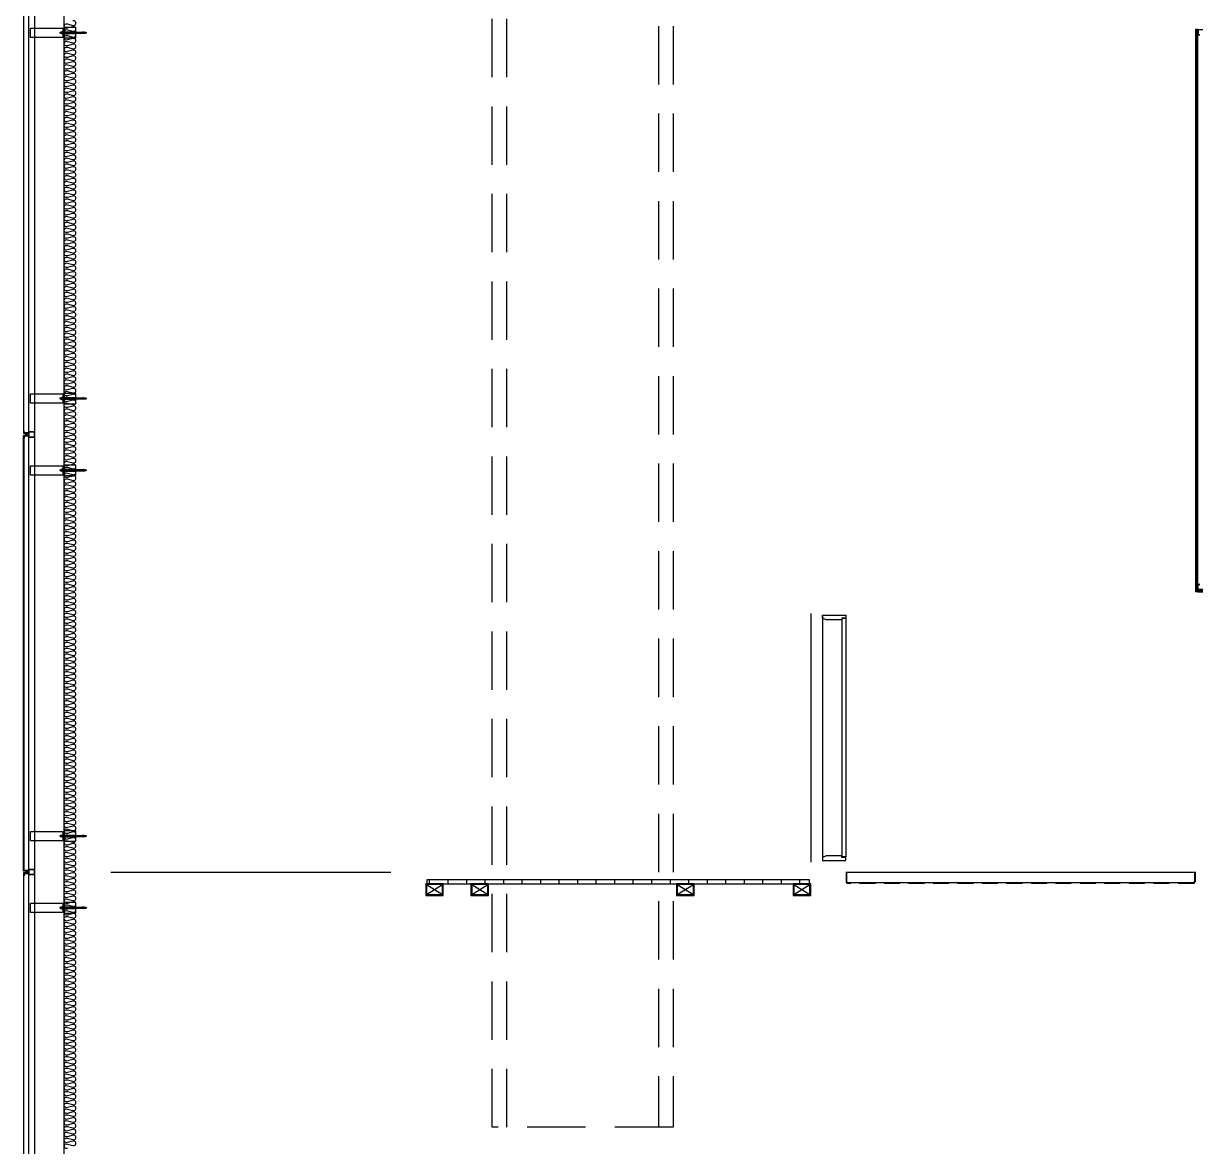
# Model space of a CAD drawing. Header units: millimetres. Extents: x 17311 to 801382, y -242618 to -104888.
# Drawn here: x 284811 to 294861, y -186082 to -176457 of the extents above; entities that cross this region are included whole.
import ezdxf

# ---------------------------------------------------------------- set-up
doc = ezdxf.new("R2010")
doc.units = ezdxf.units.MM
doc.header["$LTSCALE"] = 250
doc.linetypes.add('ghid', pattern=[3, 2, -1])
doc.linetypes.add('HID', pattern=[2.8, 1.8, -1])
for name, color, linetype in [('8입면선', 8, 'Continuous'), ('A-CON', 2, 'Continuous'), ('A-DOOR', 4, 'Continuous'), ('A-ELE-8', 8, 'Continuous'), ('A-ELE8', 8, 'Continuous'), ('A-ETC-8', 8, 'Continuous'), ('A-FIN', 6, 'Continuous'), ('A-FIN-8', 8, 'Continuous'), ('A-WALL-D', 7, 'Continuous'), ('A-WP', 1, 'HID'), ('A-연도', 5, 'ghid'), ('GAGAM-DT', 7, 'Continuous'), ('ISL', 251, 'Continuous'), ('STL-PIPE', 5, 'Continuous'), ('입면', 7, 'Continuous')]:
    doc.layers.add(name, color=color, linetype=linetype)

# ---------------------------------------------------------------- blocks, each defined once
blk = doc.blocks.new('A$Cd8a970fb')
at = {"layer": 'A-ETC-8', "elevation": 0}
for points in [[(-75, 100), (-75, 0), (75, 0), (75, 100)], [(-69, 94), (-69, 6), (69, 6), (69, 94)]]:
    blk.add_lwpolyline(points, close=True, dxfattribs=at)
at = {"layer": 'STL-PIPE', "color": 1}
for p, q in [((-69, 6, 0), (69, 94, 0)), ((-69, 94, 0), (69, 6, 0))]:
    blk.add_line(p, q, dxfattribs=at)
blk = doc.blocks.new('A$C632c858f')
at = {"layer": 'A-ETC-8'}
blk.add_arc((-3, 0), 24, 341.8248, 18.1752, dxfattribs=at)
blk.add_ellipse((34, 0), major_axis=(7.59, 0), ratio=0.987937, dxfattribs=at)
blk = doc.blocks.new('A$Cae507117')
at = {"layer": 'A-ETC-8'}
for points in [[(-50, 0), (-50, -50), (0, -50), (0, 0)], [(-46.8, -3.2), (-46.8, -46.8), (-3.2, -46.8), (-3.2, -3.2)]]:
    blk.add_lwpolyline(points, close=True, dxfattribs=at)
blk = doc.blocks.new('*U89')
at = {"layer": '8입면선', "color": 8}
for p, q in [((10, 0), (9, 4820)), ((190, 0), (189, 4820)), ((190, 10), (10, 10))]:
    blk.add_line(p, q, dxfattribs=at)
at = {"layer": 'A-WALL-D'}
for p, q in [((-1, 4820), (0, 0)), ((19, 4820), (-1, 4820)), ((20, 10), (19, 4820)), ((180, 10), (179, 4820)), ((199, 4820), (179, 4820)), ((199, 4820), (200, 0)), ((20, 0), (0, 0)), ((180, 20), (20, 20)), ((20, 0), (180, 0)), ((200, 0), (180, 0))]:
    blk.add_line(p, q, dxfattribs=at)
at = {"layer": 'GAGAM-DT', "color": 8}
for p, q in [((97, 4814), (97, 4846)), ((102, 4840), (97, 4846)), ((102, 4814), (102, 4840)), ((105, 4814), (95, 4814)), ((95, 4814), (95, 4811)), ((103, 4809), (96, 4809)), ((97, 4814), (97, 4809)), ((102, 4814), (102, 4809)), ((105, 4814), (105, 4811)), ((95, 26), (95, 29)), ((105, 26), (95, 26)), ((104, 31), (97, 31)), ((98, 26), (98, 31)), ((98, 26), (98, -6)), ((103, 26), (103, 31)), ((103, 26), (103, 0)), ((105, 26), (105, 29)), ((103, 0), (98, -6))]:
    blk.add_line(p, q, dxfattribs=at)
for centre, start, end in [((96, 4811), 180, 270), ((103, 4811), 270, 0), ((97, 29), 90, 180), ((104, 29), 0, 90)]:
    blk.add_arc(centre, 1.51, start, end, dxfattribs=at)
at = {"layer": '입면', "color": 6}
for p, q in [((19, 4775), (19, 4820)), ((19, 4820), (85, 4820)), ((37, 4775), (19, 4775)), ((84, 4819), (21, 4819)), ((21, 4819), (21, 4776)), ((21, 4776), (37, 4776)), ((37, 4776), (37, 4775)), ((89, 4813), (84, 4819)), ((85, 4820), (90, 4814)), ((110, 4813), (89, 4813)), ((90, 4814), (109, 4814)), ((109, 4814), (114, 4820)), ((115, 4819), (110, 4813)), ((114, 4820), (179, 4820)), ((178, 4819), (115, 4819)), ((162, 4775), (162, 4776)), ((162, 4776), (178, 4776)), ((179, 4775), (162, 4775)), ((178, 4776), (178, 4819)), ((179, 4820), (179, 4775)), ((38, 65), (20, 65)), ((20, 65), (20, 20)), ((20, 20), (85, 20)), ((21, 21), (21, 64)), ((21, 64), (38, 64)), ((85, 21), (21, 21)), ((38, 64), (38, 65)), ((90, 27), (85, 21)), ((85, 20), (90, 26)), ((110, 27), (90, 27)), ((90, 26), (110, 26)), ((115, 21), (110, 27)), ((110, 26), (115, 20)), ((179, 21), (115, 21)), ((115, 20), (180, 20)), ((180, 65), (162, 65)), ((162, 65), (162, 64)), ((162, 64), (179, 64)), ((179, 64), (179, 21)), ((180, 20), (180, 65))]:
    blk.add_line(p, q, dxfattribs=at)
blk = doc.blocks.new('A$Cc29243e6')
at = {"layer": 'A-연도'}
for points in [[(10720, -200), (10720, -33638), (9170, -33638), (9170, -200)], [(9295, -33638), (9295, -200)], [(10595, -200), (10595, -33638)]]:
    blk.add_lwpolyline(points, dxfattribs=at)
blk = doc.blocks.new('너트 M12')
for p, q in [((-9, 0), (9, 0)), ((-10, -9), (-10, -1)), ((9, -10), (-9, -10)), ((0, -8), (0, -1)), ((10, -1), (10, -9))]:
    blk.add_line(p, q)
for centre, start, end in [((-9, -1), 90, 180), ((-9, -9), 180, 270), ((9, -1), 0, 90), ((9, -9), 270, 0)]:
    blk.add_arc(centre, 0.5, start, end)
at = {"extrusion": (0, 0, -1)}
for centre, major_axis, ratio, start_param, end_param in [((-5, -1), (-4.75, 0.31), 0.185359, -0.024388, 3.141593), ((5, -1), (4.75, 0.31), 0.185108, 3.141593, 6.30754), ((-5, -9), (4.75, 0.31), 0.187111, 0, 3.166211), ((5, -9), (-4.75, 0.31), 0.185991, 3.117121, 6.283185)]:
    blk.add_ellipse(centre, major_axis=major_axis, ratio=ratio, start_param=start_param, end_param=end_param, dxfattribs=at)
blk = doc.blocks.new('A$C5ebcaad0')
at = {"layer": 'A-ETC-8'}
for p, q in [((-449, -225), (-214, -225)), ((-439, -220), (-439, -229)), ((-437, -219), (-437, -219)), ((-426, -220), (-437, -219)), ((-437, -231), (-426, -229)), ((-437, -231), (-437, -231)), ((-432, -220), (-432, -221)), ((-432, -229), (-432, -230)), ((-416, -219), (-431, -219)), ((-431, -222), (-429, -223)), ((-431, -228), (-429, -227)), ((-431, -231), (-416, -231)), ((-421, -224), (-428, -224)), ((-421, -226), (-428, -226)), ((-426, -220), (-412, -220)), ((-426, -229), (-412, -229)), ((-421, -223), (-421, -223)), ((-421, -227), (-421, -227)), ((-417, -227), (-417, -223)), ((-416, -219), (-413, -219)), ((-416, -231), (-413, -231)), ((-413, -219), (-413, -231)), ((-412, -231), (-412, -219)), ((-409, -219), (-412, -219)), ((-412, -231), (-409, -231)), ((-409, -231), (-409, -219)), ((-355, -219), (-409, -219)), ((-409, -231), (-355, -231)), ((-355, -219), (-246, -219)), ((-246, -231), (-355, -231)), ((-234, -219), (-226, -219)), ((-234, -220), (-224, -220)), ((-234, -229), (-224, -229)), ((-234, -231), (-226, -231)), ((-226, -231), (-226, -219)), ((-224, -220), (-226, -219)), ((-224, -229), (-226, -231)), ((-224, -229), (-224, -220))]:
    blk.add_line(p, q, dxfattribs=at)
for points in [[(-255, -180), (-255, -269), (-355, -269), (-355, -180)], [(34, -185), (-252, -185), (-252, -265), (34, -265)], [(-252, -265), (-246, -265), (-246, -185), (-252, -185)], [(-246, -210), (-246, -240), (-244, -240), (-244, -210)]]:
    blk.add_lwpolyline(points, close=True, dxfattribs=at)
blk.add_lwpolyline([(-252, -177), (-252, -272, -0.414214), (-253, -273), (-255, -273), (-255, -176), (-253, -176, -0.414214)], format="xyb", close=True, dxfattribs=at)
for centre, radius, start, end in [((-437, -220), 1.5, 90, 180), ((-437, -229), 1.5, 180, 270), ((-431, -220), 1, 90, 180), ((-431, -221), 1, 180, 236.3099), ((-431, -229), 1, 123.6901, 180), ((-431, -230), 1, 180, 270), ((-428, -221), 3, 236.3099, 270), ((-428, -229), 3, 90, 123.6901), ((-419, -223), 2, 90, 180), ((-421, -223), 0.5, 270, 0), ((-421, -227), 0.5, 0, 90), ((-419, -227), 2, 180, 270), ((-419, -223), 2, 0, 90), ((-419, -227), 2, 270, 0)]:
    blk.add_arc(centre, radius, start, end, dxfattribs=at)
at = {"layer": 'A-ETC-8', "xscale": -1, "rotation": 90}
blk.add_blockref('너트 M12', (-244, -225), dxfattribs=at)
blk = doc.blocks.new('A$C569640a8')
at = {"layer": 'A-DOOR', "linetype": 'Continuous'}
for points in [[(0, -40), (-33, -40), (-33, -55), (-167, -55), (-200, -40), (-200, -15), (0, -15)], [(0, -2085), (-30, -2085), (-30, -40), (0, -40)], [(0, -2090), (-33, -2090), (-33, -2075), (-167, -2075), (-200, -2090), (-200, -2115), (0, -2115)]]:
    blk.add_lwpolyline(points, close=True, dxfattribs=at)
at = {"layer": 'A-ELE8'}
blk.add_lwpolyline([(-200, -15), (-200, -2115)], dxfattribs=at)

msp = doc.modelspace()

# ---------------------------------------------------------------- hatches: boundary and pattern name
at = {"layer": 'A-ELE-8'}
h = msp.add_hatch(dxfattribs=at)
h.set_pattern_fill('ANSI31', color=256, scale=50, angle=45)
h.set_pattern_definition([(90, (62074.74, 14373.9), (-158.75, 1e-14), [])])
h.paths.add_polyline_path([(288270.7, -183829.5), (288270.7, -183797.5), (291550.7, -183797.5), (291550.7, -183829.5)])

# ---------------------------------------------------------------- linework, layer by layer
at = {"layer": 'A-ELE-8', "elevation": 0}
msp.add_lwpolyline([(288270.7, -183829.5), (291550.7, -183829.5), (291550.7, -183797.5), (288270.7, -183797.5)], close=True, dxfattribs=at)
at = {"layer": 'A-ELE8'}
msp.add_lwpolyline([(291560.7, -181514.5), (291560.7, -183644.5)], dxfattribs=at)
at = {"layer": 'A-ETC-8'}
for p, q in [((284855.7, -200799.5), (284855.7, -154461.7)), ((284905.7, -154461.7), (284905.7, -200799.5))]:
    msp.add_line(p, q, dxfattribs=at)
for points in [[(284818.7, -179968), (284853.7, -179968), (284853.7, -179979), (284855.7, -179979), (284855.7, -179966), (284820.3, -179966, 0.2265409), (284816.7, -179962.3), (284816.7, -179947.6), (284814.7, -179947.6), (284814.7, -179964, -0.4142136)], [(284818.7, -179991), (284853.7, -179991), (284853.7, -179980), (284855.7, -179980), (284855.7, -179993), (284820.3, -179993, -0.2265409), (284816.7, -179996.6), (284816.7, -180011.3), (284814.7, -180011.3), (284814.7, -179995, 0.4142136)], [(284818.7, -183718), (284853.7, -183718), (284853.7, -183729), (284855.7, -183729), (284855.7, -183716), (284820.3, -183716, 0.2265409), (284816.7, -183712.3), (284816.7, -183697.6), (284814.7, -183697.6), (284814.7, -183714, -0.4142136)], [(284818.7, -183741), (284853.7, -183741), (284853.7, -183730), (284855.7, -183730), (284855.7, -183743), (284820.3, -183743, -0.2265409), (284816.7, -183746.6), (284816.7, -183761.3), (284814.7, -183761.3), (284814.7, -183745, 0.4142136)]]:
    msp.add_lwpolyline(points, format="xyb", close=True, dxfattribs=at)
at = {"layer": 'A-FIN'}
for p, q in [((285560.7, -183729.5), (287960.7, -183729.5)), ((291860.7, -183729.5), (294860.7, -183729.5))]:
    msp.add_line(p, q, dxfattribs=at)
for points in [[(284851.7, -176241), (284851.7, -176237), (284810.7, -176237), (284810.7, -179972), (284851.7, -179972), (284851.7, -179968), (284814.7, -179968), (284814.7, -176241), (284851.7, -176241)], [(284851.7, -183718), (284851.7, -183722), (284810.7, -183722), (284810.7, -179987), (284851.7, -179987), (284851.7, -179991), (284814.7, -179991), (284814.7, -183718), (284851.7, -183718)], [(284851.7, -183741), (284851.7, -183737), (284810.7, -183737), (284810.7, -186722), (284851.7, -186722), (284851.7, -186718), (284814.7, -186718), (284814.7, -183741), (284851.7, -183741)]]:
    msp.add_lwpolyline(points, close=True, dxfattribs=at)
at = {"layer": 'A-FIN-8'}
for p, q in [((291868.7, -183729.5), (291868.7, -183811.3)), ((291878.9, -183821.5), (291868.7, -183811.3)), ((294842.4, -183821.5), (294852.7, -183811.3)), ((294852.7, -183729.5), (294852.7, -183811.3)), ((294852.7, -183729.5), (294852.7, -183811.3)), ((294842.4, -183821.5), (291878.9, -183821.5))]:
    msp.add_line(p, q, dxfattribs=at)
at = {"layer": 'A-WP', "ltscale": 0.3}
for p, q in [((291863.7, -183729.5), (291863.7, -183814.3)), ((291875.8, -183826.5), (291863.7, -183814.3)), ((294845.5, -183826.5), (294857.7, -183814.3)), ((294857.7, -183729.5), (294857.7, -183814.3)), ((294845.5, -183826.5), (291875.8, -183826.5))]:
    msp.add_line(p, q, dxfattribs=at)
at = {"layer": 'ISL'}
msp.add_line((285160.7, -202529.5), (285160.7, -154479.5), dxfattribs=at)
msp.add_lwpolyline([(285187.8, -186098.2, -0.5248557), (285160.7, -186079.5, -0.5248557), (285187.8, -186060.8), (285233.6, -186073.2, 1.4491979), (285233.6, -186035.8), (285187.8, -186048.2, -0.5248557), (285160.7, -186029.5, -0.5248557), (285187.8, -186010.8), (285233.6, -186023.2, 1.4491979), (285233.6, -185985.8), (285187.8, -185998.2, -0.5248557), (285160.7, -185979.5, -0.5248557), (285187.8, -185960.8), (285233.6, -185973.2, 1.4491979), (285233.6, -185935.8), (285187.8, -185948.2, -0.5248557), (285160.7, -185929.5, -0.5248557), (285187.8, -185910.8), (285233.6, -185923.2, 1.4491979), (285233.6, -185885.8), (285187.8, -185898.2, -0.5248557), (285160.7, -185879.5, -0.5248557), (285187.8, -185860.8), (285233.6, -185873.2, 1.4491979), (285233.6, -185835.8), (285187.8, -185848.2, -0.5248557), (285160.7, -185829.5, -0.5248557), (285187.8, -185810.8), (285233.6, -185823.2, 1.4491979), (285233.6, -185785.8), (285187.8, -185798.2, -0.5248557), (285160.7, -185779.5, -0.5248557), (285187.8, -185760.8), (285233.6, -185773.2, 1.4491979), (285233.6, -185735.8), (285187.8, -185748.2, -0.5248557), (285160.7, -185729.5, -0.5248557), (285187.8, -185710.8), (285233.6, -185723.2, 1.4491979), (285233.6, -185685.8), (285187.8, -185698.2, -0.5248557), (285160.7, -185679.5, -0.5248557), (285187.8, -185660.8), (285233.6, -185673.2, 1.4491979), (285233.6, -185635.8), (285187.8, -185648.2, -0.5248557), (285160.7, -185629.5, -0.5248557), (285187.8, -185610.8), (285233.6, -185623.2, 1.4491979), (285233.6, -185585.8), (285187.8, -185598.2, -0.5248557), (285160.7, -185579.5, -0.5248557), (285187.8, -185560.8), (285233.6, -185573.2, 1.4491979), (285233.6, -185535.8), (285187.8, -185548.2, -0.5248557), (285160.7, -185529.5, -0.5248557), (285187.8, -185510.8), (285233.6, -185523.2, 1.4491979), (285233.6, -185485.8), (285187.8, -185498.2, -0.5248557), (285160.7, -185479.5, -0.5248557), (285187.8, -185460.8), (285233.6, -185473.2, 1.4491979), (285233.6, -185435.8), (285187.8, -185448.2, -0.5248557), (285160.7, -185429.5, -0.5248557), (285187.8, -185410.8), (285233.6, -185423.2, 1.4491979), (285233.6, -185385.8), (285187.8, -185398.2, -0.5248557), (285160.7, -185379.5, -0.5248557), (285187.8, -185360.8), (285233.6, -185373.2, 1.4491979), (285233.6, -185335.8), (285187.8, -185348.2, -0.5248557), (285160.7, -185329.5, -0.5248557), (285187.8, -185310.8), (285233.6, -185323.2, 1.4491979), (285233.6, -185285.8), (285187.8, -185298.2, -0.5248557), (285160.7, -185279.5, -0.5248557), (285187.8, -185260.8), (285233.6, -185273.2, 1.4491979), (285233.6, -185235.8), (285187.8, -185248.2, -0.5248557), (285160.7, -185229.5, -0.5248557), (285187.8, -185210.8), (285233.6, -185223.2, 1.4491979), (285233.6, -185185.8), (285187.8, -185198.2, -0.5248557), (285160.7, -185179.5, -0.5248557), (285187.8, -185160.8), (285233.6, -185173.2, 1.4491979), (285233.6, -185135.8), (285187.8, -185148.2, -0.5248557), (285160.7, -185129.5, -0.5248557), (285187.8, -185110.8), (285233.6, -185123.2, 1.4491979), (285233.6, -185085.8), (285187.8, -185098.2, -0.5248557), (285160.7, -185079.5, -0.5248557), (285187.8, -185060.8), (285233.6, -185073.2, 1.4491979), (285233.6, -185035.8), (285187.8, -185048.2, -0.5248557), (285160.7, -185029.5, -0.5248557), (285187.8, -185010.8), (285233.6, -185023.2, 1.4491979), (285233.6, -184985.8), (285187.8, -184998.2, -0.5248557), (285160.7, -184979.5, -0.5248557), (285187.8, -184960.8), (285233.6, -184973.2, 1.4491979), (285233.6, -184935.8), (285187.8, -184948.2, -0.5248557), (285160.7, -184929.5, -0.5248557), (285187.8, -184910.8), (285233.6, -184923.2, 1.4491979), (285233.6, -184885.8), (285187.8, -184898.2, -0.5248557), (285160.7, -184879.5, -0.5248557), (285187.8, -184860.8), (285233.6, -184873.2, 1.4491979), (285233.6, -184835.8), (285187.8, -184848.2, -0.5248557), (285160.7, -184829.5, -0.5248557), (285187.8, -184810.8), (285233.6, -184823.2, 1.4491979), (285233.6, -184785.8), (285187.8, -184798.2, -0.5248557), (285160.7, -184779.5, -0.5248557), (285187.8, -184760.8), (285233.6, -184773.2, 1.4491979), (285233.6, -184735.8), (285187.8, -184748.2, -0.5248557), (285160.7, -184729.5, -0.5248557), (285187.8, -184710.8), (285233.6, -184723.2, 1.4491979), (285233.6, -184685.8), (285187.8, -184698.2, -0.5248557), (285160.7, -184679.5, -0.5248557), (285187.8, -184660.8), (285233.6, -184673.2, 1.4491979), (285233.6, -184635.8), (285187.8, -184648.2, -0.5248557), (285160.7, -184629.5, -0.5248557), (285187.8, -184610.8), (285233.6, -184623.2, 1.4491979), (285233.6, -184585.8), (285187.8, -184598.2, -0.5248557), (285160.7, -184579.5, -0.5248557), (285187.8, -184560.8), (285233.6, -184573.2, 1.4491979), (285233.6, -184535.8), (285187.8, -184548.2, -0.5248557), (285160.7, -184529.5, -0.5248557), (285187.8, -184510.8), (285233.6, -184523.2, 1.4491979), (285233.6, -184485.8), (285187.8, -184498.2, -0.5248557), (285160.7, -184479.5, -0.5248557), (285187.8, -184460.8), (285233.6, -184473.2, 1.4491979), (285233.6, -184435.8), (285187.8, -184448.2, -0.5248557), (285160.7, -184429.5, -0.5248557), (285187.8, -184410.8), (285233.6, -184423.2, 1.4491979), (285233.6, -184385.8), (285187.8, -184398.2, -0.5248557), (285160.7, -184379.5, -0.5248557), (285187.8, -184360.8), (285233.6, -184373.2, 1.4491979), (285233.6, -184335.8), (285187.8, -184348.2, -0.5248557), (285160.7, -184329.5, -0.5248557), (285187.8, -184310.8), (285233.6, -184323.2, 1.4491979), (285233.6, -184285.8), (285187.8, -184298.2, -0.5248557), (285160.7, -184279.5, -0.5248557), (285187.8, -184260.8), (285233.6, -184273.2, 1.4491979), (285233.6, -184235.8), (285187.8, -184248.2, -0.5248557), (285160.7, -184229.5, -0.5248557), (285187.8, -184210.8), (285233.6, -184223.2, 1.4491979), (285233.6, -184185.8), (285187.8, -184198.2, -0.5248557), (285160.7, -184179.5, -0.5248557), (285187.8, -184160.8), (285233.6, -184173.2, 1.4491979), (285233.6, -184135.8), (285187.8, -184148.2, -0.5248557), (285160.7, -184129.5, -0.5248557), (285187.8, -184110.8), (285233.6, -184123.2, 1.4491979), (285233.6, -184085.8), (285187.8, -184098.2, -0.5248557), (285160.7, -184079.5, -0.5248557), (285187.8, -184060.8), (285233.6, -184073.2, 1.4491979), (285233.6, -184035.8), (285187.8, -184048.2, -0.5248557), (285160.7, -184029.5, -0.5248557), (285187.8, -184010.8), (285233.6, -184023.2, 1.4491979), (285233.6, -183985.8), (285187.8, -183998.2, -0.5248557), (285160.7, -183979.5, -0.5248557), (285187.8, -183960.8), (285233.6, -183973.2, 1.4491979), (285233.6, -183935.8), (285187.8, -183948.2, -0.5248557), (285160.7, -183929.5, -0.5248557), (285187.8, -183910.8), (285233.6, -183923.2, 1.4491979), (285233.6, -183885.8), (285187.8, -183898.2, -0.5248557), (285160.7, -183879.5, -0.5248557), (285187.8, -183860.8), (285233.6, -183873.2, 1.4491979), (285233.6, -183835.8), (285187.8, -183848.2, -0.5248557), (285160.7, -183829.5, -0.5248557), (285187.8, -183810.8), (285233.6, -183823.2, 1.4491979), (285233.6, -183785.8), (285187.8, -183798.2, -0.5248557), (285160.7, -183779.5, -0.5248557), (285187.8, -183760.8), (285233.6, -183773.2, 1.4491979), (285233.6, -183735.8), (285187.8, -183748.2, -0.5248557), (285160.7, -183729.5, -0.5248557), (285187.8, -183710.8), (285233.6, -183723.2, 1.4491979), (285233.6, -183685.8), (285187.8, -183698.2, -0.5248557), (285160.7, -183679.5, -0.5248557), (285187.8, -183660.8), (285233.6, -183673.2, 1.4491979), (285233.6, -183635.8), (285187.8, -183648.2, -0.5248557), (285160.7, -183629.5, -0.5248557), (285187.8, -183610.8), (285233.6, -183623.2, 1.4491979), (285233.6, -183585.8), (285187.8, -183598.2, -0.5248557), (285160.7, -183579.5, -0.5248557), (285187.8, -183560.8), (285233.6, -183573.2, 1.4491979), (285233.6, -183535.8), (285187.8, -183548.2, -0.5248557), (285160.7, -183529.5, -0.5248557), (285187.8, -183510.8), (285233.6, -183523.2, 1.4491979), (285233.6, -183485.8), (285187.8, -183498.2, -0.5248557), (285160.7, -183479.5, -0.5248557), (285187.8, -183460.8), (285233.6, -183473.2, 1.4491979), (285233.6, -183435.8), (285187.8, -183448.2, -0.5248557), (285160.7, -183429.5, -0.5248557), (285187.8, -183410.8), (285233.6, -183423.2, 1.4491979), (285233.6, -183385.8), (285187.8, -183398.2, -0.5248557), (285160.7, -183379.5, -0.5248557), (285187.8, -183360.8), (285233.6, -183373.2, 1.4491979), (285233.6, -183335.8), (285187.8, -183348.2, -0.5248557), (285160.7, -183329.5, -0.5248557), (285187.8, -183310.8), (285233.6, -183323.2, 1.4491979), (285233.6, -183285.8), (285187.8, -183298.2, -0.5248557), (285160.7, -183279.5, -0.5248557), (285187.8, -183260.8), (285233.6, -183273.2, 1.4491979), (285233.6, -183235.8), (285187.8, -183248.2, -0.5248557), (285160.7, -183229.5, -0.5248557), (285187.8, -183210.8), (285233.6, -183223.2, 1.4491979), (285233.6, -183185.8), (285187.8, -183198.2, -0.5248557), (285160.7, -183179.5, -0.5248557), (285187.8, -183160.8), (285233.6, -183173.2, 1.4491979), (285233.6, -183135.8), (285187.8, -183148.2, -0.5248557), (285160.7, -183129.5, -0.5248557), (285187.8, -183110.8), (285233.6, -183123.2, 1.4491979), (285233.6, -183085.8), (285187.8, -183098.2, -0.5248557), (285160.7, -183079.5, -0.5248557), (285187.8, -183060.8), (285233.6, -183073.2, 1.4491979), (285233.6, -183035.8), (285187.8, -183048.2, -0.5248557), (285160.7, -183029.5, -0.5248557), (285187.8, -183010.8), (285233.6, -183023.2, 1.4491979), (285233.6, -182985.8), (285187.8, -182998.2, -0.5248557), (285160.7, -182979.5, -0.5248557), (285187.8, -182960.8), (285233.6, -182973.2, 1.4491979), (285233.6, -182935.8), (285187.8, -182948.2, -0.5248557), (285160.7, -182929.5, -0.5248557), (285187.8, -182910.8), (285233.6, -182923.2, 1.4491979), (285233.6, -182885.8), (285187.8, -182898.2, -0.5248557), (285160.7, -182879.5, -0.5248557), (285187.8, -182860.8), (285233.6, -182873.2, 1.4491979), (285233.6, -182835.8), (285187.8, -182848.2, -0.5248557), (285160.7, -182829.5, -0.5248557), (285187.8, -182810.8), (285233.6, -182823.2, 1.4491979), (285233.6, -182785.8), (285187.8, -182798.2, -0.5248557), (285160.7, -182779.5, -0.5248557), (285187.8, -182760.8), (285233.6, -182773.2, 1.4491979), (285233.6, -182735.8), (285187.8, -182748.2, -0.5248557), (285160.7, -182729.5, -0.5248557), (285187.8, -182710.8), (285233.6, -182723.2, 1.4491979), (285233.6, -182685.8), (285187.8, -182698.2, -0.5248557), (285160.7, -182679.5, -0.5248557), (285187.8, -182660.8), (285233.6, -182673.2, 1.4491979), (285233.6, -182635.8), (285187.8, -182648.2, -0.5248557), (285160.7, -182629.5, -0.5248557), (285187.8, -182610.8), (285233.6, -182623.2, 1.4491979), (285233.6, -182585.8), (285187.8, -182598.2, -0.5248557), (285160.7, -182579.5, -0.5248557), (285187.8, -182560.8), (285233.6, -182573.2, 1.4491979), (285233.6, -182535.8), (285187.8, -182548.2, -0.5248557), (285160.7, -182529.5, -0.5248557), (285187.8, -182510.8), (285233.6, -182523.2, 1.4491979), (285233.6, -182485.8), (285187.8, -182498.2, -0.5248557), (285160.7, -182479.5, -0.5248557), (285187.8, -182460.8), (285233.6, -182473.2, 1.4491979), (285233.6, -182435.8), (285187.8, -182448.2, -0.5248557), (285160.7, -182429.5, -0.5248557), (285187.8, -182410.8), (285233.6, -182423.2, 1.4491979), (285233.6, -182385.8), (285187.8, -182398.2, -0.5248557), (285160.7, -182379.5, -0.5248557), (285187.8, -182360.8), (285233.6, -182373.2, 1.4491979), (285233.6, -182335.8), (285187.8, -182348.2, -0.5248557), (285160.7, -182329.5, -0.5248557), (285187.8, -182310.8), (285233.6, -182323.2, 1.4491979), (285233.6, -182285.8), (285187.8, -182298.2, -0.5248557), (285160.7, -182279.5, -0.5248557), (285187.8, -182260.8), (285233.6, -182273.2, 1.4491979), (285233.6, -182235.8), (285187.8, -182248.2, -0.5248557), (285160.7, -182229.5, -0.5248557), (285187.8, -182210.8), (285233.6, -182223.2, 1.4491979), (285233.6, -182185.8), (285187.8, -182198.2, -0.5248557), (285160.7, -182179.5, -0.5248557), (285187.8, -182160.8), (285233.6, -182173.2, 1.4491979), (285233.6, -182135.8), (285187.8, -182148.2, -0.5248557), (285160.7, -182129.5, -0.5248557), (285187.8, -182110.8), (285233.6, -182123.2, 1.4491979), (285233.6, -182085.8), (285187.8, -182098.2, -0.5248557), (285160.7, -182079.5, -0.5248557), (285187.8, -182060.8), (285233.6, -182073.2, 1.4491979), (285233.6, -182035.8), (285187.8, -182048.2, -0.5248557), (285160.7, -182029.5, -0.5248557), (285187.8, -182010.8), (285233.6, -182023.2, 1.4491979), (285233.6, -181985.8), (285187.8, -181998.2, -0.5248557), (285160.7, -181979.5, -0.5248557), (285187.8, -181960.8), (285233.6, -181973.2, 1.4491979), (285233.6, -181935.8), (285187.8, -181948.2, -0.5248557), (285160.7, -181929.5, -0.5248557), (285187.8, -181910.8), (285233.6, -181923.2, 1.4491979), (285233.6, -181885.8), (285187.8, -181898.2, -0.5248557), (285160.7, -181879.5, -0.5248557), (285187.8, -181860.8), (285233.6, -181873.2, 1.4491979), (285233.6, -181835.8), (285187.8, -181848.2, -0.5248557), (285160.7, -181829.5, -0.5248557), (285187.8, -181810.8), (285233.6, -181823.2, 1.4491979), (285233.6, -181785.8), (285187.8, -181798.2, -0.5248557), (285160.7, -181779.5, -0.5248557), (285187.8, -181760.8), (285233.6, -181773.2, 1.4491979), (285233.6, -181735.8), (285187.8, -181748.2, -0.5248557), (285160.7, -181729.5, -0.5248557), (285187.8, -181710.8), (285233.6, -181723.2, 1.4491979), (285233.6, -181685.8), (285187.8, -181698.2, -0.5248557), (285160.7, -181679.5, -0.5248557), (285187.8, -181660.8), (285233.6, -181673.2, 1.4491979), (285233.6, -181635.8), (285187.8, -181648.2, -0.5248557), (285160.7, -181629.5, -0.5248557), (285187.8, -181610.8), (285233.6, -181623.2, 1.4491979), (285233.6, -181585.8), (285187.8, -181598.2, -0.5248557), (285160.7, -181579.5, -0.5248557), (285187.8, -181560.8), (285233.6, -181573.2, 1.4491979), (285233.6, -181535.8), (285187.8, -181548.2, -0.5248557), (285160.7, -181529.5, -0.5248557), (285187.8, -181510.8), (285233.6, -181523.2, 1.4491979), (285233.6, -181485.8), (285187.8, -181498.2, -0.5248557), (285160.7, -181479.5, -0.5248557), (285187.8, -181460.8), (285233.6, -181473.2, 1.4491979), (285233.6, -181435.8), (285187.8, -181448.2, -0.5248557), (285160.7, -181429.5, -0.5248557), (285187.8, -181410.8), (285233.6, -181423.2, 1.4491979), (285233.6, -181385.8), (285187.8, -181398.2, -0.5248557), (285160.7, -181379.5, -0.5248557), (285187.8, -181360.8), (285233.6, -181373.2, 1.4491979), (285233.6, -181335.8), (285187.8, -181348.2, -0.5248557), (285160.7, -181329.5, -0.5248557), (285187.8, -181310.8), (285233.6, -181323.2, 1.4491979), (285233.6, -181285.8), (285187.8, -181298.2, -0.5248557), (285160.7, -181279.5, -0.5248557), (285187.8, -181260.8), (285233.6, -181273.2, 1.4491979), (285233.6, -181235.8), (285187.8, -181248.2, -0.5248557), (285160.7, -181229.5, -0.5248557), (285187.8, -181210.8), (285233.6, -181223.2, 1.4491979), (285233.6, -181185.8), (285187.8, -181198.2, -0.5248557), (285160.7, -181179.5, -0.5248557), (285187.8, -181160.8), (285233.6, -181173.2, 1.4491979), (285233.6, -181135.8), (285187.8, -181148.2, -0.5248557), (285160.7, -181129.5, -0.5248557), (285187.8, -181110.8), (285233.6, -181123.2, 1.4491979), (285233.6, -181085.8), (285187.8, -181098.2, -0.5248557), (285160.7, -181079.5, -0.5248557), (285187.8, -181060.8), (285233.6, -181073.2, 1.4491979), (285233.6, -181035.8), (285187.8, -181048.2, -0.5248557), (285160.7, -181029.5, -0.5248557), (285187.8, -181010.8), (285233.6, -181023.2, 1.4491979), (285233.6, -180985.8), (285187.8, -180998.2, -0.5248557), (285160.7, -180979.5, -0.5248557), (285187.8, -180960.8), (285233.6, -180973.2, 1.4491979), (285233.6, -180935.8), (285187.8, -180948.2, -0.5248557), (285160.7, -180929.5, -0.5248557), (285187.8, -180910.8), (285233.6, -180923.2, 1.4491979), (285233.6, -180885.8), (285187.8, -180898.2, -0.5248557), (285160.7, -180879.5, -0.5248557), (285187.8, -180860.8), (285233.6, -180873.2, 1.4491979), (285233.6, -180835.8), (285187.8, -180848.2, -0.5248557), (285160.7, -180829.5, -0.5248557), (285187.8, -180810.8), (285233.6, -180823.2, 1.4491979), (285233.6, -180785.8), (285187.8, -180798.2, -0.5248557), (285160.7, -180779.5, -0.5248557), (285187.8, -180760.8), (285233.6, -180773.2, 1.4491979), (285233.6, -180735.8), (285187.8, -180748.2, -0.5248557), (285160.7, -180729.5, -0.5248557), (285187.8, -180710.8), (285233.6, -180723.2, 1.4491979), (285233.6, -180685.8), (285187.8, -180698.2, -0.5248557), (285160.7, -180679.5, -0.5248557), (285187.8, -180660.8), (285233.6, -180673.2, 1.4491979), (285233.6, -180635.8), (285187.8, -180648.2, -0.5248557), (285160.7, -180629.5, -0.5248557), (285187.8, -180610.8), (285233.6, -180623.2, 1.4491979), (285233.6, -180585.8), (285187.8, -180598.2, -0.5248557), (285160.7, -180579.5, -0.5248557), (285187.8, -180560.8), (285233.6, -180573.2, 1.4491979), (285233.6, -180535.8), (285187.8, -180548.2, -0.5248557), (285160.7, -180529.5, -0.5248557), (285187.8, -180510.8), (285233.6, -180523.2, 1.4491979), (285233.6, -180485.8), (285187.8, -180498.2, -0.5248557), (285160.7, -180479.5, -0.5248557), (285187.8, -180460.8), (285233.6, -180473.2, 1.4491979), (285233.6, -180435.8), (285187.8, -180448.2, -0.5248557), (285160.7, -180429.5, -0.5248557), (285187.8, -180410.8), (285233.6, -180423.2, 1.4491979), (285233.6, -180385.8), (285187.8, -180398.2, -0.5248557), (285160.7, -180379.5, -0.5248557), (285187.8, -180360.8), (285233.6, -180373.2, 1.4491979), (285233.6, -180335.8), (285187.8, -180348.2, -0.5248557), (285160.7, -180329.5, -0.5248557), (285187.8, -180310.8), (285233.6, -180323.2, 1.4491979), (285233.6, -180285.8), (285187.8, -180298.2, -0.5248557), (285160.7, -180279.5, -0.5248557), (285187.8, -180260.8), (285233.6, -180273.2, 1.4491979), (285233.6, -180235.8), (285187.8, -180248.2, -0.5248557), (285160.7, -180229.5, -0.5248557), (285187.8, -180210.8), (285233.6, -180223.2, 1.4491979), (285233.6, -180185.8), (285187.8, -180198.2, -0.5248557), (285160.7, -180179.5, -0.5248557), (285187.8, -180160.8), (285233.6, -180173.2, 1.4491979), (285233.6, -180135.8), (285187.8, -180148.2, -0.5248557), (285160.7, -180129.5, -0.5248557), (285187.8, -180110.8), (285233.6, -180123.2, 1.4491979), (285233.6, -180085.8), (285187.8, -180098.2, -0.5248557), (285160.7, -180079.5, -0.5248557), (285187.8, -180060.8), (285233.6, -180073.2, 1.4491979), (285233.6, -180035.8), (285187.8, -180048.2, -0.5248557), (285160.7, -180029.5, -0.5248557), (285187.8, -180010.8), (285233.6, -180023.2, 1.4491979), (285233.6, -179985.8), (285187.8, -179998.2, -0.5248557), (285160.7, -179979.5, -0.5248557), (285187.8, -179960.8), (285233.6, -179973.2, 1.4491979), (285233.6, -179935.8), (285187.8, -179948.2, -0.5248557), (285160.7, -179929.5, -0.5248557), (285187.8, -179910.8), (285233.6, -179923.2, 1.4491979), (285233.6, -179885.8), (285187.8, -179898.2, -0.5248557), (285160.7, -179879.5, -0.5248557), (285187.8, -179860.8), (285233.6, -179873.2, 1.4491979), (285233.6, -179835.8), (285187.8, -179848.2, -0.5248557), (285160.7, -179829.5, -0.5248557), (285187.8, -179810.8), (285233.6, -179823.2, 1.4491979), (285233.6, -179785.8), (285187.8, -179798.2, -0.5248557), (285160.7, -179779.5, -0.5248557), (285187.8, -179760.8), (285233.6, -179773.2, 1.4491979), (285233.6, -179735.8), (285187.8, -179748.2, -0.5248557), (285160.7, -179729.5, -0.5248557), (285187.8, -179710.8), (285233.6, -179723.2, 1.4491979), (285233.6, -179685.8), (285187.8, -179698.2, -0.5248557), (285160.7, -179679.5, -0.5248557), (285187.8, -179660.8), (285233.6, -179673.2, 1.4491979), (285233.6, -179635.8), (285187.8, -179648.2, -0.5248557), (285160.7, -179629.5, -0.5248557), (285187.8, -179610.8), (285233.6, -179623.2, 1.4491979), (285233.6, -179585.8), (285187.8, -179598.2, -0.5248557), (285160.7, -179579.5, -0.5248557), (285187.8, -179560.8), (285233.6, -179573.2, 1.4491979), (285233.6, -179535.8), (285187.8, -179548.2, -0.5248557), (285160.7, -179529.5, -0.5248557), (285187.8, -179510.8), (285233.6, -179523.2, 1.4491979), (285233.6, -179485.8), (285187.8, -179498.2, -0.5248557), (285160.7, -179479.5, -0.5248557), (285187.8, -179460.8), (285233.6, -179473.2, 1.4491979), (285233.6, -179435.8), (285187.8, -179448.2, -0.5248557), (285160.7, -179429.5, -0.5248557), (285187.8, -179410.8), (285233.6, -179423.2, 1.4491979), (285233.6, -179385.8), (285187.8, -179398.2, -0.5248557), (285160.7, -179379.5, -0.5248557), (285187.8, -179360.8), (285233.6, -179373.2, 1.4491979), (285233.6, -179335.8), (285187.8, -179348.2, -0.5248557), (285160.7, -179329.5, -0.5248557), (285187.8, -179310.8), (285233.6, -179323.2, 1.4491979), (285233.6, -179285.8), (285187.8, -179298.2, -0.5248557), (285160.7, -179279.5, -0.5248557), (285187.8, -179260.8), (285233.6, -179273.2, 1.4491979), (285233.6, -179235.8), (285187.8, -179248.2, -0.5248557), (285160.7, -179229.5, -0.5248557), (285187.8, -179210.8), (285233.6, -179223.2, 1.4491979), (285233.6, -179185.8), (285187.8, -179198.2, -0.5248557), (285160.7, -179179.5, -0.5248557), (285187.8, -179160.8), (285233.6, -179173.2, 1.4491979), (285233.6, -179135.8), (285187.8, -179148.2, -0.5248557), (285160.7, -179129.5, -0.5248557), (285187.8, -179110.8), (285233.6, -179123.2, 1.4491979), (285233.6, -179085.8), (285187.8, -179098.2, -0.5248557), (285160.7, -179079.5, -0.5248557), (285187.8, -179060.8), (285233.6, -179073.2, 1.4491979), (285233.6, -179035.8), (285187.8, -179048.2, -0.5248557), (285160.7, -179029.5, -0.5248557), (285187.8, -179010.8), (285233.6, -179023.2, 1.4491979), (285233.6, -178985.8), (285187.8, -178998.2, -0.5248557), (285160.7, -178979.5, -0.5248557), (285187.8, -178960.8), (285233.6, -178973.2, 1.4491979), (285233.6, -178935.8), (285187.8, -178948.2, -0.5248557), (285160.7, -178929.5, -0.5248557), (285187.8, -178910.8), (285233.6, -178923.2, 1.4491979), (285233.6, -178885.8), (285187.8, -178898.2, -0.5248557), (285160.7, -178879.5, -0.5248557), (285187.8, -178860.8), (285233.6, -178873.2, 1.4491979), (285233.6, -178835.8), (285187.8, -178848.2, -0.5248557), (285160.7, -178829.5, -0.5248557), (285187.8, -178810.8), (285233.6, -178823.2, 1.4491979), (285233.6, -178785.8), (285187.8, -178798.2, -0.5248557), (285160.7, -178779.5, -0.5248557), (285187.8, -178760.8), (285233.6, -178773.2, 1.4491979), (285233.6, -178735.8), (285187.8, -178748.2, -0.5248557), (285160.7, -178729.5, -0.5248557), (285187.8, -178710.8), (285233.6, -178723.2, 1.4491979), (285233.6, -178685.8), (285187.8, -178698.2, -0.5248557), (285160.7, -178679.5, -0.5248557), (285187.8, -178660.8), (285233.6, -178673.2, 1.4491979), (285233.6, -178635.8), (285187.8, -178648.2, -0.5248557), (285160.7, -178629.5, -0.5248557), (285187.8, -178610.8), (285233.6, -178623.2, 1.4491979), (285233.6, -178585.8), (285187.8, -178598.2, -0.5248557), (285160.7, -178579.5, -0.5248557), (285187.8, -178560.8), (285233.6, -178573.2, 1.4491979), (285233.6, -178535.8), (285187.8, -178548.2, -0.5248557), (285160.7, -178529.5, -0.5248557), (285187.8, -178510.8), (285233.6, -178523.2, 1.4491979), (285233.6, -178485.8), (285187.8, -178498.2, -0.5248557), (285160.7, -178479.5, -0.5248557), (285187.8, -178460.8), (285233.6, -178473.2, 1.4491979), (285233.6, -178435.8), (285187.8, -178448.2, -0.5248557), (285160.7, -178429.5, -0.5248557), (285187.8, -178410.8), (285233.6, -178423.2, 1.4491979), (285233.6, -178385.8), (285187.8, -178398.2, -0.5248557), (285160.7, -178379.5, -0.5248557), (285187.8, -178360.8), (285233.6, -178373.2, 1.4491979), (285233.6, -178335.8), (285187.8, -178348.2, -0.5248557), (285160.7, -178329.5, -0.5248557), (285187.8, -178310.8), (285233.6, -178323.2, 1.4491979), (285233.6, -178285.8), (285187.8, -178298.2, -0.5248557), (285160.7, -178279.5, -0.5248557), (285187.8, -178260.8), (285233.6, -178273.2, 1.4491979), (285233.6, -178235.8), (285187.8, -178248.2, -0.5248557), (285160.7, -178229.5, -0.5248557), (285187.8, -178210.8), (285233.6, -178223.2, 1.4491979), (285233.6, -178185.8), (285187.8, -178198.2, -0.5248557), (285160.7, -178179.5, -0.5248557), (285187.8, -178160.8), (285233.6, -178173.2, 1.4491979), (285233.6, -178135.8), (285187.8, -178148.2, -0.5248557), (285160.7, -178129.5, -0.5248557), (285187.8, -178110.8), (285233.6, -178123.2, 1.4491979), (285233.6, -178085.8), (285187.8, -178098.2, -0.5248557), (285160.7, -178079.5, -0.5248557), (285187.8, -178060.8), (285233.6, -178073.2, 1.4491979), (285233.6, -178035.8), (285187.8, -178048.2, -0.5248557), (285160.7, -178029.5, -0.5248557), (285187.8, -178010.8), (285233.6, -178023.2, 1.4491979), (285233.6, -177985.8), (285187.8, -177998.2, -0.5248557), (285160.7, -177979.5, -0.5248557), (285187.8, -177960.8), (285233.6, -177973.2, 1.4491979), (285233.6, -177935.8), (285187.8, -177948.2, -0.5248557), (285160.7, -177929.5, -0.5248557), (285187.8, -177910.8), (285233.6, -177923.2, 1.4491979), (285233.6, -177885.8), (285187.8, -177898.2, -0.5248557), (285160.7, -177879.5, -0.5248557), (285187.8, -177860.8), (285233.6, -177873.2, 1.4491979), (285233.6, -177835.8), (285187.8, -177848.2, -0.5248557), (285160.7, -177829.5, -0.5248557), (285187.8, -177810.8), (285233.6, -177823.2, 1.4491979), (285233.6, -177785.8), (285187.8, -177798.2, -0.5248557), (285160.7, -177779.5, -0.5248557), (285187.8, -177760.8), (285233.6, -177773.2, 1.4491979), (285233.6, -177735.8), (285187.8, -177748.2, -0.5248557), (285160.7, -177729.5, -0.5248557), (285187.8, -177710.8), (285233.6, -177723.2, 1.4491979), (285233.6, -177685.8), (285187.8, -177698.2, -0.5248557), (285160.7, -177679.5, -0.5248557), (285187.8, -177660.8), (285233.6, -177673.2, 1.4491979), (285233.6, -177635.8), (285187.8, -177648.2, -0.5248557), (285160.7, -177629.5, -0.5248557), (285187.8, -177610.8), (285233.6, -177623.2, 1.4491979), (285233.6, -177585.8), (285187.8, -177598.2, -0.5248557), (285160.7, -177579.5, -0.5248557), (285187.8, -177560.8), (285233.6, -177573.2, 1.4491979), (285233.6, -177535.8), (285187.8, -177548.2, -0.5248557), (285160.7, -177529.5, -0.5248557), (285187.8, -177510.8), (285233.6, -177523.2, 1.4491979), (285233.6, -177485.8), (285187.8, -177498.2, -0.5248557), (285160.7, -177479.5, -0.5248557), (285187.8, -177460.8), (285233.6, -177473.2, 1.4491979), (285233.6, -177435.8), (285187.8, -177448.2, -0.5248557), (285160.7, -177429.5, -0.5248557), (285187.8, -177410.8), (285233.6, -177423.2, 1.4491979), (285233.6, -177385.8), (285187.8, -177398.2, -0.5248557), (285160.7, -177379.5, -0.5248557), (285187.8, -177360.8), (285233.6, -177373.2, 1.4491979), (285233.6, -177335.8), (285187.8, -177348.2, -0.5248557), (285160.7, -177329.5, -0.5248557), (285187.8, -177310.8), (285233.6, -177323.2, 1.4491979), (285233.6, -177285.8), (285187.8, -177298.2, -0.5248557), (285160.7, -177279.5, -0.5248557), (285187.8, -177260.8), (285233.6, -177273.2, 1.4491979), (285233.6, -177235.8), (285187.8, -177248.2, -0.5248557), (285160.7, -177229.5, -0.5248557), (285187.8, -177210.8), (285233.6, -177223.2, 1.4491979), (285233.6, -177185.8), (285187.8, -177198.2, -0.5248557), (285160.7, -177179.5, -0.5248557), (285187.8, -177160.8), (285233.6, -177173.2, 1.4491979), (285233.6, -177135.8), (285187.8, -177148.2, -0.5248557), (285160.7, -177129.5, -0.5248557), (285187.8, -177110.8), (285233.6, -177123.2, 1.4491979), (285233.6, -177085.8), (285187.8, -177098.2, -0.5248557), (285160.7, -177079.5, -0.5248557), (285187.8, -177060.8), (285233.6, -177073.2, 1.4491979), (285233.6, -177035.8), (285187.8, -177048.2, -0.5248557), (285160.7, -177029.5, -0.5248557), (285187.8, -177010.8), (285233.6, -177023.2, 1.4491979), (285233.6, -176985.8), (285187.8, -176998.2, -0.5248557), (285160.7, -176979.5, -0.5248557), (285187.8, -176960.8), (285233.6, -176973.2, 1.4491979), (285233.6, -176935.8), (285187.8, -176948.2, -0.5248557), (285160.7, -176929.5, -0.5248557), (285187.8, -176910.8), (285233.6, -176923.2, 1.4491979), (285233.6, -176885.8), (285187.8, -176898.2, -0.5248557), (285160.7, -176879.5, -0.5248557), (285187.8, -176860.8), (285233.6, -176873.2, 1.4491979), (285233.6, -176835.8), (285187.8, -176848.2, -0.5248557), (285160.7, -176829.5, -0.5248557), (285187.8, -176810.8), (285233.6, -176823.2, 1.4491979), (285233.6, -176785.8), (285187.8, -176798.2, -0.5248557), (285160.7, -176779.5, -0.5248557), (285187.8, -176760.8), (285233.6, -176773.2, 1.4491979), (285233.6, -176735.8), (285187.8, -176748.2, -0.5248557), (285160.7, -176729.5, -0.5248557), (285187.8, -176710.8), (285233.6, -176723.2, 1.4491979), (285233.6, -176685.8), (285187.8, -176698.2, -0.5248557), (285160.7, -176679.5, -0.5248557), (285187.8, -176660.8), (285233.6, -176673.2, 1.4491979), (285233.6, -176635.8), (285187.8, -176648.2, -0.5248557), (285160.7, -176629.5, -0.5248557), (285187.8, -176610.8), (285233.6, -176623.2, 1.4491979), (285233.6, -176585.8), (285187.8, -176598.2, -0.5248557), (285160.7, -176579.5, -0.5248557), (285187.8, -176560.8), (285233.6, -176573.2, 1.4491979), (285233.6, -176535.8), (285187.8, -176548.2, -0.5248557), (285160.7, -176529.5, -0.5248557), (285187.8, -176510.8), (285233.6, -176523.2, 1.4491979), (285233.6, -176485.8), (285187.8, -176498.2, -0.5248557), (285160.7, -176479.5, -0.5248557), (285187.8, -176460.8), (285233.6, -176473.2, 1.4491979), (285233.6, -176435.8)], format="xyb", dxfattribs=at)

# ---------------------------------------------------------------- block references
at = {"layer": 'A-CON'}
msp.add_blockref('A$C569640a8', (291860.7, -181514.5), dxfattribs=at)
at = {"layer": 'A-ETC-8', "xscale": -1}
for p in [(284905.7, -176312), (284905.7, -179447), (284905.7, -180062), (284905.7, -183197), (284905.7, -183812)]:
    msp.add_blockref('A$C5ebcaad0', p, dxfattribs=at)
at = {"layer": 'A-ETC-8'}
for name, p in [('A$C632c858f', (284810.7, -179979.5)), ('A$Cd8a970fb', (288335.7, -183929.5, 0)), ('A$Cd8a970fb', (288723, -183929.5, 0)), ('A$Cd8a970fb', (290485.7, -183929.5, 0)), ('A$Cd8a970fb', (291485.7, -183929.5, 0))]:
    msp.add_blockref(name, p, dxfattribs=at)
at = {"layer": 'A-ETC-8', "xscale": -1, "rotation": 180}
for name, p in [('A$Cae507117', (284905.7, -180004.5)), ('A$Cae507117', (284905.7, -183754.5)), ('A$C632c858f', (284810.7, -183729.5))]:
    msp.add_blockref(name, p, dxfattribs=at)
at = {"layer": 'A-WALL-D'}
msp.add_blockref('*U89', (294860.7, -181329.5), dxfattribs=at)
at = {"layer": 'A-연도'}
msp.add_blockref('A$Cc29243e6', (279660.7, -152279.5, 0), dxfattribs=at)

doc.saveas('drawing.dxf')
